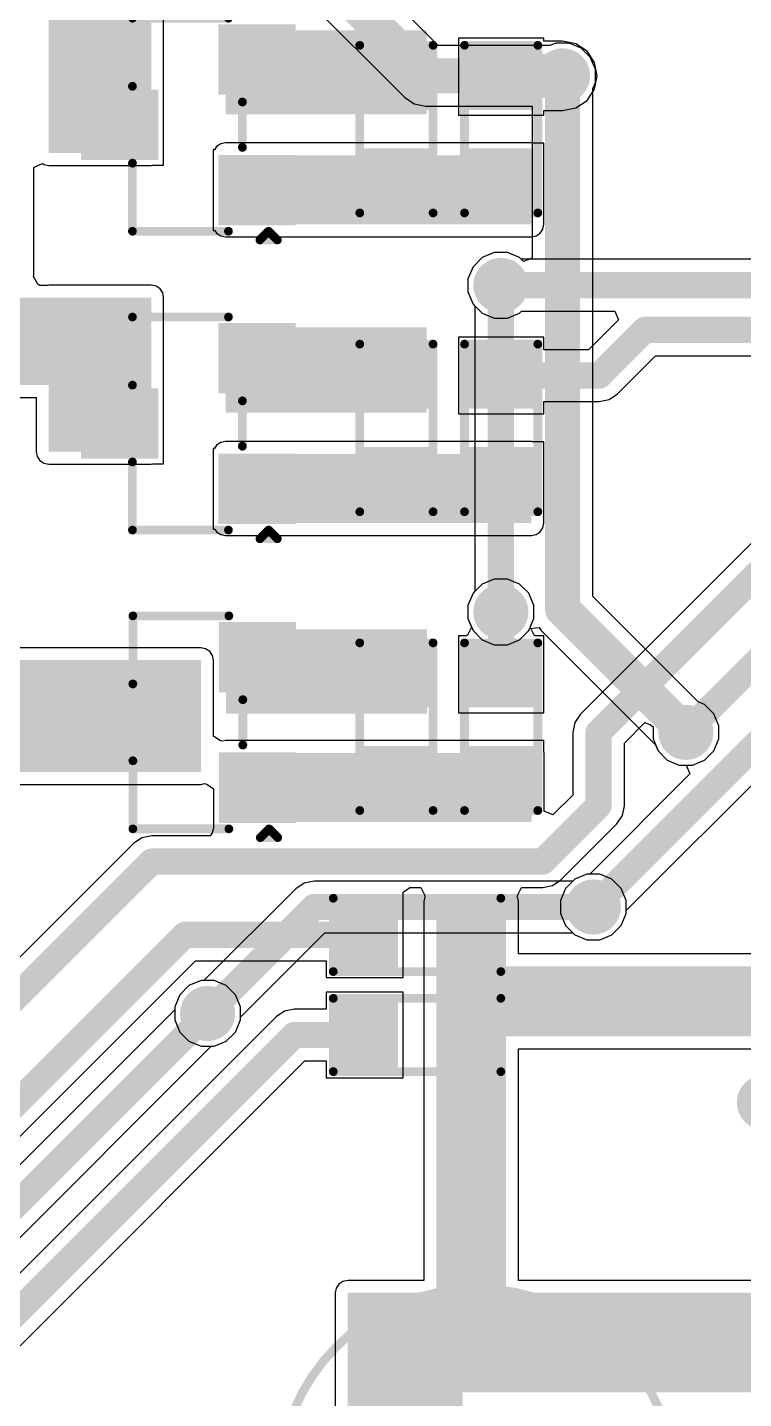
# Model space of a CAD drawing. Header units: millimetres. Extents: x -5 to 123, y 0 to 98.
# Drawn here: x 70.63 to 81.05, y 31.86 to 51.81 of the extents above; entities that cross this region are included whole.
import ezdxf

# ---------------------------------------------------------------- set-up
doc = ezdxf.new("R2010")
doc.units = ezdxf.units.MM
for name, color, linetype in [('BottomLayer', 5, 'Continuous'), ('BottomSolder', 6, 'Continuous'), ('MultiLayer', 9, 'Continuous'), ('PadHoleLayer', 156, 'Continuous'), ('TopLayer', 1, 'Continuous'), ('TopOverlay', 2, 'Continuous'), ('TopPaste', 8, 'Continuous'), ('TopSolder', 216, 'Continuous'), ('ViaHoleLayer', 16, 'Continuous')]:
    doc.layers.add(name, color=color, linetype=linetype)

# ---------------------------------------------------------------- blocks, each defined once
blk = doc.blocks.new('EEU_FC2A4R7_26')
at = {"layer": 'BottomLayer'}
blk.add_hatch(color=5, dxfattribs=at).paths.add_polyline_path([(-0.8, 0.8), (0.8, 0.8), (0.8, -0.8), (-0.8, -0.8)])
h = blk.add_hatch(color=5, dxfattribs=at)
edge = h.paths.add_edge_path()
edge.add_arc((2.007, 0), 0.8, 0, 360)
at = {"layer": 'BottomSolder'}
blk.add_hatch(color=6, dxfattribs=at).paths.add_polyline_path([(-0.902, 0.902), (0.902, 0.902), (0.902, -0.902), (-0.902, -0.902)])
h = blk.add_hatch(color=6, dxfattribs=at)
edge = h.paths.add_edge_path()
edge.add_arc((2.007, 0), 0.902, 0, 360)
at = {"layer": 'MultiLayer'}
blk.add_hatch(color=9, dxfattribs=at).paths.add_polyline_path([(-0.8, 0.8), (0.8, 0.8), (0.8, -0.8), (-0.8, -0.8)])
h = blk.add_hatch(color=9, dxfattribs=at)
edge = h.paths.add_edge_path()
edge.add_arc((2.007, 0), 0.8, 0, 360)
at = {"layer": 'PadHoleLayer'}
h = blk.add_hatch(color=156, dxfattribs=at)
edge = h.paths.add_edge_path()
edge.add_arc((0, 0), 0.445, 0, 360)
h = blk.add_hatch(color=156, dxfattribs=at)
edge = h.paths.add_edge_path()
edge.add_arc((2.007, 0), 0.445, 0, 360)
at = {"layer": 'TopLayer'}
blk.add_hatch(color=1, dxfattribs=at).paths.add_polyline_path([(-0.8, 0.8), (0.8, 0.8), (0.8, -0.8), (-0.8, -0.8)])
h = blk.add_hatch(color=1, dxfattribs=at)
edge = h.paths.add_edge_path()
edge.add_arc((2.007, 0), 0.8, 0, 360)
at = {"layer": 'TopSolder'}
blk.add_hatch(color=216, dxfattribs=at).paths.add_polyline_path([(-0.902, 0.902), (0.902, 0.902), (0.902, -0.902), (-0.902, -0.902)])
h = blk.add_hatch(color=216, dxfattribs=at)
edge = h.paths.add_edge_path()
edge.add_arc((2.007, 0), 0.902, 0, 360)
at = {"layer": 'TopOverlay'}
for points, const_width in [([(3.886, 0, 1), (-1.88, 0, 1)], 0.127), ([(-2.699, 0.521, 1), (-2.635, 0.521, 1)], 0.0635), ([(-3.219, 0, 1), (-3.156, 0, 1)], 0.0635), ([(-2.178, 0, 1), (-2.115, 0, 1)], 0.0635), ([(-1.911, 0, 1), (-1.848, 0, 1)], 0.0635), ([(3.854, 0, 1), (3.918, 0, 1)], 0.0635), ([(-2.699, -0.521, 1), (-2.635, -0.521, 1)], 0.0635)]:
    blk.add_lwpolyline(points, format="xyb", close=True, dxfattribs=dict(at, const_width=const_width))
at = {"layer": 'TopOverlay', "const_width": 0.127}
for points in [[(-2.667, -0.521), (-2.667, 0.521)], [(-3.188, 0), (-2.146, 0)]]:
    blk.add_lwpolyline(points, dxfattribs=at)
blk = doc.blocks.new('RES_0603_60')
at = {"layer": 'TopLayer'}
for points in [[(-0.381, 0.4445), (-0.381, -0.4445), (-1.143, -0.4445), (-1.143, 0.4445)], [(1.143, 0.4445), (1.143, -0.4445), (0.381, -0.4445), (0.381, 0.4445)]]:
    blk.add_hatch(color=1, dxfattribs=at).paths.add_polyline_path(points)
at = {"layer": 'TopPaste'}
for points in [[(-0.381, 0.4445), (-0.381, -0.4445), (-1.143, -0.4445), (-1.143, 0.4445)], [(1.143, 0.4445), (1.143, -0.4445), (0.381, -0.4445), (0.381, 0.4445)]]:
    blk.add_hatch(color=8, dxfattribs=at).paths.add_polyline_path(points)
at = {"layer": 'TopSolder'}
for points in [[(-0.2794, 0.5461), (-0.2794, -0.5461), (-1.2446, -0.5461), (-1.2446, 0.5461)], [(1.2446, 0.5461), (1.2446, -0.5461), (0.2794, -0.5461), (0.2794, 0.5461)]]:
    blk.add_hatch(color=216, dxfattribs=at).paths.add_polyline_path(points)
at = {"layer": 'TopOverlay', "const_width": 0.127}
for points in [[(-1.2192, -0.5334), (-1.2192, 0.5334)], [(-1.2192, 0.5334), (1.2192, 0.5334)], [(1.2192, -0.5334), (1.2192, 0.5334)], [(-1.2192, -0.5334), (1.2192, -0.5334)]]:
    blk.add_lwpolyline(points, dxfattribs=at)
at = {"layer": 'TopOverlay', "const_width": 0.0635}
for points in [[(-1.25095, 0.5334, 1), (-1.18745, 0.5334, 1)], [(-1.25095, 0.5334, 1), (-1.18745, 0.5334, 1)], [(1.18745, 0.5334, 1), (1.25095, 0.5334, 1)], [(1.18745, 0.5334, 1), (1.25095, 0.5334, 1)], [(-1.25095, -0.5334, 1), (-1.18745, -0.5334, 1)], [(-1.25095, -0.5334, 1), (-1.18745, -0.5334, 1)], [(1.18745, -0.5334, 1), (1.25095, -0.5334, 1)], [(1.18745, -0.5334, 1), (1.25095, -0.5334, 1)]]:
    blk.add_lwpolyline(points, format="xyb", close=True, dxfattribs=at)
blk = doc.blocks.new('RES_0603_61')
at = {"layer": 'TopLayer'}
for points in [[(-0.381, 0.4445), (-0.381, -0.4445), (-1.143, -0.4445), (-1.143, 0.4445)], [(1.143, 0.4445), (1.143, -0.4445), (0.381, -0.4445), (0.381, 0.4445)]]:
    blk.add_hatch(color=1, dxfattribs=at).paths.add_polyline_path(points)
at = {"layer": 'TopPaste'}
for points in [[(-0.381, 0.4445), (-0.381, -0.4445), (-1.143, -0.4445), (-1.143, 0.4445)], [(1.143, 0.4445), (1.143, -0.4445), (0.381, -0.4445), (0.381, 0.4445)]]:
    blk.add_hatch(color=8, dxfattribs=at).paths.add_polyline_path(points)
at = {"layer": 'TopSolder'}
for points in [[(-0.2794, 0.5461), (-0.2794, -0.5461), (-1.2446, -0.5461), (-1.2446, 0.5461)], [(1.2446, 0.5461), (1.2446, -0.5461), (0.2794, -0.5461), (0.2794, 0.5461)]]:
    blk.add_hatch(color=216, dxfattribs=at).paths.add_polyline_path(points)
at = {"layer": 'TopOverlay', "const_width": 0.127}
for points in [[(-1.2192, -0.5334), (-1.2192, 0.5334)], [(-1.2192, 0.5334), (1.2192, 0.5334)], [(1.2192, -0.5334), (1.2192, 0.5334)], [(-1.2192, -0.5334), (1.2192, -0.5334)]]:
    blk.add_lwpolyline(points, dxfattribs=at)
at = {"layer": 'TopOverlay', "const_width": 0.0635}
for points in [[(-1.25095, 0.5334, 1), (-1.18745, 0.5334, 1)], [(-1.25095, 0.5334, 1), (-1.18745, 0.5334, 1)], [(1.18745, 0.5334, 1), (1.25095, 0.5334, 1)], [(1.18745, 0.5334, 1), (1.25095, 0.5334, 1)], [(-1.25095, -0.5334, 1), (-1.18745, -0.5334, 1)], [(-1.25095, -0.5334, 1), (-1.18745, -0.5334, 1)], [(1.18745, -0.5334, 1), (1.25095, -0.5334, 1)], [(1.18745, -0.5334, 1), (1.25095, -0.5334, 1)]]:
    blk.add_lwpolyline(points, format="xyb", close=True, dxfattribs=at)
blk = doc.blocks.new('RES_0603_62')
at = {"layer": 'TopLayer'}
for points in [[(-0.381, 0.4445), (-0.381, -0.4445), (-1.143, -0.4445), (-1.143, 0.4445)], [(1.143, 0.4445), (1.143, -0.4445), (0.381, -0.4445), (0.381, 0.4445)]]:
    blk.add_hatch(color=1, dxfattribs=at).paths.add_polyline_path(points)
at = {"layer": 'TopPaste'}
for points in [[(-0.381, 0.4445), (-0.381, -0.4445), (-1.143, -0.4445), (-1.143, 0.4445)], [(1.143, 0.4445), (1.143, -0.4445), (0.381, -0.4445), (0.381, 0.4445)]]:
    blk.add_hatch(color=8, dxfattribs=at).paths.add_polyline_path(points)
at = {"layer": 'TopSolder'}
for points in [[(-0.2794, 0.5461), (-0.2794, -0.5461), (-1.2446, -0.5461), (-1.2446, 0.5461)], [(1.2446, 0.5461), (1.2446, -0.5461), (0.2794, -0.5461), (0.2794, 0.5461)]]:
    blk.add_hatch(color=216, dxfattribs=at).paths.add_polyline_path(points)
at = {"layer": 'TopOverlay', "const_width": 0.127}
for points in [[(-1.2192, 0.5334), (-1.2192, -0.5334)], [(-1.2192, 0.5334), (1.2192, 0.5334)], [(1.2192, 0.5334), (1.2192, -0.5334)], [(-1.2192, -0.5334), (1.2192, -0.5334)]]:
    blk.add_lwpolyline(points, dxfattribs=at)
at = {"layer": 'TopOverlay', "const_width": 0.0635}
for points in [[(-1.25095, 0.5334, 1), (-1.18745, 0.5334, 1)], [(-1.25095, 0.5334, 1), (-1.18745, 0.5334, 1)], [(1.18745, 0.5334, 1), (1.25095, 0.5334, 1)], [(1.18745, 0.5334, 1), (1.25095, 0.5334, 1)], [(-1.25095, -0.5334, 1), (-1.18745, -0.5334, 1)], [(-1.25095, -0.5334, 1), (-1.18745, -0.5334, 1)], [(1.18745, -0.5334, 1), (1.25095, -0.5334, 1)], [(1.18745, -0.5334, 1), (1.25095, -0.5334, 1)]]:
    blk.add_lwpolyline(points, format="xyb", close=True, dxfattribs=at)
blk = doc.blocks.new('RES_0603_63')
at = {"layer": 'TopLayer'}
for points in [[(-0.381, 0.4445), (-0.381, -0.4445), (-1.143, -0.4445), (-1.143, 0.4445)], [(1.143, 0.4445), (1.143, -0.4445), (0.381, -0.4445), (0.381, 0.4445)]]:
    blk.add_hatch(color=1, dxfattribs=at).paths.add_polyline_path(points)
at = {"layer": 'TopPaste'}
for points in [[(-0.381, 0.4445), (-0.381, -0.4445), (-1.143, -0.4445), (-1.143, 0.4445)], [(1.143, 0.4445), (1.143, -0.4445), (0.381, -0.4445), (0.381, 0.4445)]]:
    blk.add_hatch(color=8, dxfattribs=at).paths.add_polyline_path(points)
at = {"layer": 'TopSolder'}
for points in [[(-0.2794, 0.5461), (-0.2794, -0.5461), (-1.2446, -0.5461), (-1.2446, 0.5461)], [(1.2446, 0.5461), (1.2446, -0.5461), (0.2794, -0.5461), (0.2794, 0.5461)]]:
    blk.add_hatch(color=216, dxfattribs=at).paths.add_polyline_path(points)
at = {"layer": 'TopOverlay', "const_width": 0.127}
for points in [[(-1.2192, 0.5334), (-1.2192, -0.5334)], [(-1.2192, 0.5334), (1.2192, 0.5334)], [(1.2192, 0.5334), (1.2192, -0.5334)], [(-1.2192, -0.5334), (1.2192, -0.5334)]]:
    blk.add_lwpolyline(points, dxfattribs=at)
at = {"layer": 'TopOverlay', "const_width": 0.0635}
for points in [[(-1.25095, 0.5334, 1), (-1.18745, 0.5334, 1)], [(-1.25095, 0.5334, 1), (-1.18745, 0.5334, 1)], [(1.18745, 0.5334, 1), (1.25095, 0.5334, 1)], [(1.18745, 0.5334, 1), (1.25095, 0.5334, 1)], [(-1.25095, -0.5334, 1), (-1.18745, -0.5334, 1)], [(-1.25095, -0.5334, 1), (-1.18745, -0.5334, 1)], [(1.18745, -0.5334, 1), (1.25095, -0.5334, 1)], [(1.18745, -0.5334, 1), (1.25095, -0.5334, 1)]]:
    blk.add_lwpolyline(points, format="xyb", close=True, dxfattribs=at)
blk = doc.blocks.new('RES_0603_66')
at = {"layer": 'TopLayer'}
for points in [[(-0.381, 0.4445), (-0.381, -0.4445), (-1.143, -0.4445), (-1.143, 0.4445)], [(1.143, 0.4445), (1.143, -0.4445), (0.381, -0.4445), (0.381, 0.4445)]]:
    blk.add_hatch(color=1, dxfattribs=at).paths.add_polyline_path(points)
at = {"layer": 'TopPaste'}
for points in [[(-0.381, 0.4445), (-0.381, -0.4445), (-1.143, -0.4445), (-1.143, 0.4445)], [(1.143, 0.4445), (1.143, -0.4445), (0.381, -0.4445), (0.381, 0.4445)]]:
    blk.add_hatch(color=8, dxfattribs=at).paths.add_polyline_path(points)
at = {"layer": 'TopSolder'}
for points in [[(-0.2794, 0.5461), (-0.2794, -0.5461), (-1.2446, -0.5461), (-1.2446, 0.5461)], [(1.2446, 0.5461), (1.2446, -0.5461), (0.2794, -0.5461), (0.2794, 0.5461)]]:
    blk.add_hatch(color=216, dxfattribs=at).paths.add_polyline_path(points)
at = {"layer": 'TopOverlay', "const_width": 0.127}
for points in [[(-1.2192, 0.5334), (-1.2192, -0.5334)], [(-1.2192, 0.5334), (1.2192, 0.5334)], [(1.2192, 0.5334), (1.2192, -0.5334)], [(-1.2192, -0.5334), (1.2192, -0.5334)]]:
    blk.add_lwpolyline(points, dxfattribs=at)
at = {"layer": 'TopOverlay', "const_width": 0.0635}
for points in [[(-1.25095, 0.5334, 1), (-1.18745, 0.5334, 1)], [(-1.25095, 0.5334, 1), (-1.18745, 0.5334, 1)], [(1.18745, 0.5334, 1), (1.25095, 0.5334, 1)], [(1.18745, 0.5334, 1), (1.25095, 0.5334, 1)], [(-1.25095, -0.5334, 1), (-1.18745, -0.5334, 1)], [(-1.25095, -0.5334, 1), (-1.18745, -0.5334, 1)], [(1.18745, -0.5334, 1), (1.25095, -0.5334, 1)], [(1.18745, -0.5334, 1), (1.25095, -0.5334, 1)]]:
    blk.add_lwpolyline(points, format="xyb", close=True, dxfattribs=at)
blk = doc.blocks.new('RES_0603_67')
at = {"layer": 'TopLayer'}
for points in [[(-0.381, 0.4445), (-0.381, -0.4445), (-1.143, -0.4445), (-1.143, 0.4445)], [(1.143, 0.4445), (1.143, -0.4445), (0.381, -0.4445), (0.381, 0.4445)]]:
    blk.add_hatch(color=1, dxfattribs=at).paths.add_polyline_path(points)
at = {"layer": 'TopPaste'}
for points in [[(-0.381, 0.4445), (-0.381, -0.4445), (-1.143, -0.4445), (-1.143, 0.4445)], [(1.143, 0.4445), (1.143, -0.4445), (0.381, -0.4445), (0.381, 0.4445)]]:
    blk.add_hatch(color=8, dxfattribs=at).paths.add_polyline_path(points)
at = {"layer": 'TopSolder'}
for points in [[(-0.2794, 0.5461), (-0.2794, -0.5461), (-1.2446, -0.5461), (-1.2446, 0.5461)], [(1.2446, 0.5461), (1.2446, -0.5461), (0.2794, -0.5461), (0.2794, 0.5461)]]:
    blk.add_hatch(color=216, dxfattribs=at).paths.add_polyline_path(points)
at = {"layer": 'TopOverlay', "const_width": 0.127}
for points in [[(-1.2192, 0.5334), (-1.2192, -0.5334)], [(-1.2192, 0.5334), (1.2192, 0.5334)], [(1.2192, 0.5334), (1.2192, -0.5334)], [(-1.2192, -0.5334), (1.2192, -0.5334)]]:
    blk.add_lwpolyline(points, dxfattribs=at)
at = {"layer": 'TopOverlay', "const_width": 0.0635}
for points in [[(-1.25095, 0.5334, 1), (-1.18745, 0.5334, 1)], [(-1.25095, 0.5334, 1), (-1.18745, 0.5334, 1)], [(1.18745, 0.5334, 1), (1.25095, 0.5334, 1)], [(1.18745, 0.5334, 1), (1.25095, 0.5334, 1)], [(-1.25095, -0.5334, 1), (-1.18745, -0.5334, 1)], [(-1.25095, -0.5334, 1), (-1.18745, -0.5334, 1)], [(1.18745, -0.5334, 1), (1.25095, -0.5334, 1)], [(1.18745, -0.5334, 1), (1.25095, -0.5334, 1)]]:
    blk.add_lwpolyline(points, format="xyb", close=True, dxfattribs=at)
blk = doc.blocks.new('RES_0603_70')
at = {"layer": 'TopLayer'}
for points in [[(-0.381, 0.4445), (-0.381, -0.4445), (-1.143, -0.4445), (-1.143, 0.4445)], [(1.143, 0.4445), (1.143, -0.4445), (0.381, -0.4445), (0.381, 0.4445)]]:
    blk.add_hatch(color=1, dxfattribs=at).paths.add_polyline_path(points)
at = {"layer": 'TopPaste'}
for points in [[(-0.381, 0.4445), (-0.381, -0.4445), (-1.143, -0.4445), (-1.143, 0.4445)], [(1.143, 0.4445), (1.143, -0.4445), (0.381, -0.4445), (0.381, 0.4445)]]:
    blk.add_hatch(color=8, dxfattribs=at).paths.add_polyline_path(points)
at = {"layer": 'TopSolder'}
for points in [[(-0.2794, 0.5461), (-0.2794, -0.5461), (-1.2446, -0.5461), (-1.2446, 0.5461)], [(1.2446, 0.5461), (1.2446, -0.5461), (0.2794, -0.5461), (0.2794, 0.5461)]]:
    blk.add_hatch(color=216, dxfattribs=at).paths.add_polyline_path(points)
at = {"layer": 'TopOverlay', "const_width": 0.127}
for points in [[(-1.2192, 0.5334), (-1.2192, -0.5334)], [(-1.2192, 0.5334), (1.2192, 0.5334)], [(1.2192, 0.5334), (1.2192, -0.5334)], [(-1.2192, -0.5334), (1.2192, -0.5334)]]:
    blk.add_lwpolyline(points, dxfattribs=at)
at = {"layer": 'TopOverlay', "const_width": 0.0635}
for points in [[(-1.25095, 0.5334, 1), (-1.18745, 0.5334, 1)], [(-1.25095, 0.5334, 1), (-1.18745, 0.5334, 1)], [(1.18745, 0.5334, 1), (1.25095, 0.5334, 1)], [(1.18745, 0.5334, 1), (1.25095, 0.5334, 1)], [(-1.25095, -0.5334, 1), (-1.18745, -0.5334, 1)], [(-1.25095, -0.5334, 1), (-1.18745, -0.5334, 1)], [(1.18745, -0.5334, 1), (1.25095, -0.5334, 1)], [(1.18745, -0.5334, 1), (1.25095, -0.5334, 1)]]:
    blk.add_lwpolyline(points, format="xyb", close=True, dxfattribs=at)
blk = doc.blocks.new('RES_0603_71')
at = {"layer": 'TopLayer'}
for points in [[(-0.381, 0.4445), (-0.381, -0.4445), (-1.143, -0.4445), (-1.143, 0.4445)], [(1.143, 0.4445), (1.143, -0.4445), (0.381, -0.4445), (0.381, 0.4445)]]:
    blk.add_hatch(color=1, dxfattribs=at).paths.add_polyline_path(points)
at = {"layer": 'TopPaste'}
for points in [[(-0.381, 0.4445), (-0.381, -0.4445), (-1.143, -0.4445), (-1.143, 0.4445)], [(1.143, 0.4445), (1.143, -0.4445), (0.381, -0.4445), (0.381, 0.4445)]]:
    blk.add_hatch(color=8, dxfattribs=at).paths.add_polyline_path(points)
at = {"layer": 'TopSolder'}
for points in [[(-0.2794, 0.5461), (-0.2794, -0.5461), (-1.2446, -0.5461), (-1.2446, 0.5461)], [(1.2446, 0.5461), (1.2446, -0.5461), (0.2794, -0.5461), (0.2794, 0.5461)]]:
    blk.add_hatch(color=216, dxfattribs=at).paths.add_polyline_path(points)
at = {"layer": 'TopOverlay', "const_width": 0.127}
for points in [[(-1.2192, 0.5334), (-1.2192, -0.5334)], [(-1.2192, 0.5334), (1.2192, 0.5334)], [(1.2192, 0.5334), (1.2192, -0.5334)], [(-1.2192, -0.5334), (1.2192, -0.5334)]]:
    blk.add_lwpolyline(points, dxfattribs=at)
at = {"layer": 'TopOverlay', "const_width": 0.0635}
for points in [[(-1.25095, 0.5334, 1), (-1.18745, 0.5334, 1)], [(-1.25095, 0.5334, 1), (-1.18745, 0.5334, 1)], [(1.18745, 0.5334, 1), (1.25095, 0.5334, 1)], [(1.18745, 0.5334, 1), (1.25095, 0.5334, 1)], [(-1.25095, -0.5334, 1), (-1.18745, -0.5334, 1)], [(-1.25095, -0.5334, 1), (-1.18745, -0.5334, 1)], [(1.18745, -0.5334, 1), (1.25095, -0.5334, 1)], [(1.18745, -0.5334, 1), (1.25095, -0.5334, 1)]]:
    blk.add_lwpolyline(points, format="xyb", close=True, dxfattribs=at)
blk = doc.blocks.new('SOT_23_78')
at = {"layer": 'TopLayer'}
for points in [[(-0.41, 1.46), (0.41, 1.46), (0.41, 0.54), (-0.41, 0.54)], [(-1.36, -0.54), (-0.54, -0.54), (-0.54, -1.46), (-1.36, -1.46)], [(0.54, -0.54), (1.36, -0.54), (1.36, -1.46), (0.54, -1.46)]]:
    blk.add_hatch(color=1, dxfattribs=at).paths.add_polyline_path(points)
at = {"layer": 'TopPaste'}
for points in [[(-0.41, 1.46), (0.41, 1.46), (0.41, 0.54), (-0.41, 0.54)], [(-1.36, -0.54), (-0.54, -0.54), (-0.54, -1.46), (-1.36, -1.46)], [(0.54, -0.54), (1.36, -0.54), (1.36, -1.46), (0.54, -1.46)]]:
    blk.add_hatch(color=8, dxfattribs=at).paths.add_polyline_path(points)
at = {"layer": 'TopSolder'}
for points in [[(-0.512, 1.562), (0.512, 1.562), (0.512, 0.438), (-0.512, 0.438)], [(-1.462, -0.438), (-0.438, -0.438), (-0.438, -1.562), (-1.462, -1.562)], [(0.438, -0.438), (1.462, -0.438), (1.462, -1.562), (0.438, -1.562)]]:
    blk.add_hatch(color=216, dxfattribs=at).paths.add_polyline_path(points)
at = {"layer": 'TopOverlay', "const_width": 0.127}
for points in [[(-1.549, 0.813), (-0.559, 0.813)], [(-1.549, 0.813), (-1.549, -0.584)], [(0.559, 0.813), (1.549, 0.813)], [(1.549, 0.813), (1.549, -0.584)], [(-0.33, -0.787), (0.33, -0.787)], [(-1.676, -1.041), (-1.676, -1.295)], [(-1.676, -1.041), (-1.549, -1.168)], [(-1.549, -1.168), (-1.676, -1.295)]]:
    blk.add_lwpolyline(points, dxfattribs=at)
at = {"layer": 'TopOverlay', "const_width": 0.0635}
for points in [[(-1.581, 0.813, 1), (-1.518, 0.813, 1)], [(-1.581, 0.813, 1), (-1.518, 0.813, 1)], [(-0.591, 0.813, 1), (-0.527, 0.813, 1)], [(0.527, 0.813, 1), (0.591, 0.813, 1)], [(1.518, 0.813, 1), (1.581, 0.813, 1)], [(1.518, 0.813, 1), (1.581, 0.813, 1)], [(-1.581, -0.584, 1), (-1.518, -0.584, 1)], [(1.518, -0.584, 1), (1.581, -0.584, 1)], [(-0.362, -0.787, 1), (-0.298, -0.787, 1)], [(0.298, -0.787, 1), (0.362, -0.787, 1)], [(-1.708, -1.041, 1), (-1.645, -1.041, 1)], [(-1.708, -1.041, 1), (-1.645, -1.041, 1)], [(-1.581, -1.168, 1), (-1.518, -1.168, 1)], [(-1.581, -1.168, 1), (-1.518, -1.168, 1)], [(-1.708, -1.295, 1), (-1.645, -1.295, 1)], [(-1.708, -1.295, 1), (-1.645, -1.295, 1)]]:
    blk.add_lwpolyline(points, format="xyb", close=True, dxfattribs=at)
blk = doc.blocks.new('SOT_23_79')
at = {"layer": 'TopLayer'}
for points in [[(-0.41, 1.46), (0.41, 1.46), (0.41, 0.54), (-0.41, 0.54)], [(-1.36, -0.54), (-0.54, -0.54), (-0.54, -1.46), (-1.36, -1.46)], [(0.54, -0.54), (1.36, -0.54), (1.36, -1.46), (0.54, -1.46)]]:
    blk.add_hatch(color=1, dxfattribs=at).paths.add_polyline_path(points)
at = {"layer": 'TopPaste'}
for points in [[(-0.41, 1.46), (0.41, 1.46), (0.41, 0.54), (-0.41, 0.54)], [(-1.36, -0.54), (-0.54, -0.54), (-0.54, -1.46), (-1.36, -1.46)], [(0.54, -0.54), (1.36, -0.54), (1.36, -1.46), (0.54, -1.46)]]:
    blk.add_hatch(color=8, dxfattribs=at).paths.add_polyline_path(points)
at = {"layer": 'TopSolder'}
for points in [[(-0.512, 1.562), (0.512, 1.562), (0.512, 0.438), (-0.512, 0.438)], [(-1.462, -0.438), (-0.438, -0.438), (-0.438, -1.562), (-1.462, -1.562)], [(0.438, -0.438), (1.462, -0.438), (1.462, -1.562), (0.438, -1.562)]]:
    blk.add_hatch(color=216, dxfattribs=at).paths.add_polyline_path(points)
at = {"layer": 'TopOverlay', "const_width": 0.127}
for points in [[(-1.549, 0.813), (-0.559, 0.813)], [(-1.549, 0.813), (-1.549, -0.584)], [(0.559, 0.813), (1.549, 0.813)], [(1.549, 0.813), (1.549, -0.584)], [(-0.33, -0.787), (0.33, -0.787)], [(-1.676, -1.041), (-1.676, -1.295)], [(-1.676, -1.041), (-1.549, -1.168)], [(-1.549, -1.168), (-1.676, -1.295)]]:
    blk.add_lwpolyline(points, dxfattribs=at)
at = {"layer": 'TopOverlay', "const_width": 0.0635}
for points in [[(-1.581, 0.813, 1), (-1.518, 0.813, 1)], [(-1.581, 0.813, 1), (-1.518, 0.813, 1)], [(-0.591, 0.813, 1), (-0.527, 0.813, 1)], [(0.527, 0.813, 1), (0.591, 0.813, 1)], [(1.518, 0.813, 1), (1.581, 0.813, 1)], [(1.518, 0.813, 1), (1.581, 0.813, 1)], [(-1.581, -0.584, 1), (-1.518, -0.584, 1)], [(1.518, -0.584, 1), (1.581, -0.584, 1)], [(-0.362, -0.787, 1), (-0.298, -0.787, 1)], [(0.298, -0.787, 1), (0.362, -0.787, 1)], [(-1.708, -1.041, 1), (-1.645, -1.041, 1)], [(-1.708, -1.041, 1), (-1.645, -1.041, 1)], [(-1.581, -1.168, 1), (-1.518, -1.168, 1)], [(-1.581, -1.168, 1), (-1.518, -1.168, 1)], [(-1.708, -1.295, 1), (-1.645, -1.295, 1)], [(-1.708, -1.295, 1), (-1.645, -1.295, 1)]]:
    blk.add_lwpolyline(points, format="xyb", close=True, dxfattribs=at)
blk = doc.blocks.new('SOT_23_80')
at = {"layer": 'TopLayer'}
for points in [[(-0.41, 1.46), (0.41, 1.46), (0.41, 0.54), (-0.41, 0.54)], [(-1.36, -0.54), (-0.54, -0.54), (-0.54, -1.46), (-1.36, -1.46)], [(0.54, -0.54), (1.36, -0.54), (1.36, -1.46), (0.54, -1.46)]]:
    blk.add_hatch(color=1, dxfattribs=at).paths.add_polyline_path(points)
at = {"layer": 'TopPaste'}
for points in [[(-0.41, 1.46), (0.41, 1.46), (0.41, 0.54), (-0.41, 0.54)], [(-1.36, -0.54), (-0.54, -0.54), (-0.54, -1.46), (-1.36, -1.46)], [(0.54, -0.54), (1.36, -0.54), (1.36, -1.46), (0.54, -1.46)]]:
    blk.add_hatch(color=8, dxfattribs=at).paths.add_polyline_path(points)
at = {"layer": 'TopSolder'}
for points in [[(-0.512, 1.562), (0.512, 1.562), (0.512, 0.438), (-0.512, 0.438)], [(-1.462, -0.438), (-0.438, -0.438), (-0.438, -1.562), (-1.462, -1.562)], [(0.438, -0.438), (1.462, -0.438), (1.462, -1.562), (0.438, -1.562)]]:
    blk.add_hatch(color=216, dxfattribs=at).paths.add_polyline_path(points)
at = {"layer": 'TopOverlay', "const_width": 0.127}
for points in [[(-1.549, 0.813), (-0.559, 0.813)], [(-1.549, 0.813), (-1.549, -0.584)], [(0.559, 0.813), (1.549, 0.813)], [(1.549, 0.813), (1.549, -0.584)], [(-0.33, -0.787), (0.33, -0.787)], [(-1.676, -1.041), (-1.676, -1.295)], [(-1.676, -1.041), (-1.549, -1.168)], [(-1.549, -1.168), (-1.676, -1.295)]]:
    blk.add_lwpolyline(points, dxfattribs=at)
at = {"layer": 'TopOverlay', "const_width": 0.0635}
for points in [[(-1.581, 0.813, 1), (-1.518, 0.813, 1)], [(-1.581, 0.813, 1), (-1.518, 0.813, 1)], [(-0.591, 0.813, 1), (-0.527, 0.813, 1)], [(0.527, 0.813, 1), (0.591, 0.813, 1)], [(1.518, 0.813, 1), (1.581, 0.813, 1)], [(1.518, 0.813, 1), (1.581, 0.813, 1)], [(-1.581, -0.584, 1), (-1.518, -0.584, 1)], [(1.518, -0.584, 1), (1.581, -0.584, 1)], [(-0.362, -0.787, 1), (-0.298, -0.787, 1)], [(0.298, -0.787, 1), (0.362, -0.787, 1)], [(-1.708, -1.041, 1), (-1.645, -1.041, 1)], [(-1.708, -1.041, 1), (-1.645, -1.041, 1)], [(-1.581, -1.168, 1), (-1.518, -1.168, 1)], [(-1.581, -1.168, 1), (-1.518, -1.168, 1)], [(-1.708, -1.295, 1), (-1.645, -1.295, 1)], [(-1.708, -1.295, 1), (-1.645, -1.295, 1)]]:
    blk.add_lwpolyline(points, format="xyb", close=True, dxfattribs=at)

msp = doc.modelspace()

# ---------------------------------------------------------------- hatches: boundary and pattern name
at = {"layer": 'BottomLayer'}
h = msp.add_hatch(color=5, dxfattribs=at)
edge = h.paths.add_edge_path()
edge.add_arc((75.006, 51.156), 0.3, 0, 360)
h = msp.add_hatch(color=5, dxfattribs=at)
edge = h.paths.add_edge_path()
edge.add_arc((78.418, 51.105), 0.3, 0, 360)
h = msp.add_hatch(color=5, dxfattribs=at)
edge = h.paths.add_edge_path()
edge.add_arc((77.521, 48.057), 0.3, 0, 360)
h = msp.add_hatch(color=5, dxfattribs=at)
edge = h.paths.add_edge_path()
edge.add_arc((75.006, 46.812), 0.3, 0, 360)
h = msp.add_hatch(color=5, dxfattribs=at)
edge = h.paths.add_edge_path()
edge.add_arc((77.521, 43.307), 0.3, 0, 360)
h = msp.add_hatch(color=5, dxfattribs=at)
edge = h.paths.add_edge_path()
edge.add_arc((75.012, 42.437), 0.3, 0, 360)
h = msp.add_hatch(color=5, dxfattribs=at)
edge = h.paths.add_edge_path()
edge.add_arc((80.213, 41.554), 0.3, 0, 360)
h = msp.add_hatch(color=5, dxfattribs=at)
edge = h.paths.add_edge_path()
edge.add_arc((78.867, 39.014), 0.3, 0, 360)
h = msp.add_hatch(color=5, dxfattribs=at)
edge = h.paths.add_edge_path()
edge.add_arc((73.254, 37.465), 0.3, 0, 360)
at = {"layer": 'BottomSolder'}
h = msp.add_hatch(color=6, dxfattribs=at)
edge = h.paths.add_edge_path()
edge.add_arc((75.006, 51.156), 0.402, 0, 360)
h = msp.add_hatch(color=6, dxfattribs=at)
edge = h.paths.add_edge_path()
edge.add_arc((78.418, 51.105), 0.402, 0, 360)
h = msp.add_hatch(color=6, dxfattribs=at)
edge = h.paths.add_edge_path()
edge.add_arc((77.521, 48.057), 0.402, 0, 360)
h = msp.add_hatch(color=6, dxfattribs=at)
edge = h.paths.add_edge_path()
edge.add_arc((75.006, 46.812), 0.402, 0, 360)
h = msp.add_hatch(color=6, dxfattribs=at)
edge = h.paths.add_edge_path()
edge.add_arc((77.521, 43.307), 0.402, 0, 360)
h = msp.add_hatch(color=6, dxfattribs=at)
edge = h.paths.add_edge_path()
edge.add_arc((75.012, 42.437), 0.402, 0, 360)
h = msp.add_hatch(color=6, dxfattribs=at)
edge = h.paths.add_edge_path()
edge.add_arc((80.213, 41.554), 0.402, 0, 360)
h = msp.add_hatch(color=6, dxfattribs=at)
edge = h.paths.add_edge_path()
edge.add_arc((78.867, 39.014), 0.402, 0, 360)
h = msp.add_hatch(color=6, dxfattribs=at)
edge = h.paths.add_edge_path()
edge.add_arc((73.254, 37.465), 0.402, 0, 360)
h = msp.add_hatch(color=6, dxfattribs=at)
edge = h.paths.add_edge_path()
edge.add_arc((81.356, 36.17), 0.402, 0, 360)
at = {"layer": 'TopLayer'}
for points in [[(70.942, 49.984), (72.434, 49.984), (72.434, 54.991), (70.942, 54.991)], [(73.517, 50.546), (76.441, 50.546), (76.441, 51.765), (73.517, 51.765)], [(73.514, 48.946), (77.965, 48.946), (77.965, 49.949), (73.514, 49.949)], [(49.352, 46.606), (72.161, 46.606), (72.161, 47.876), (49.352, 47.876)], [(70.942, 45.637), (72.434, 45.637), (72.434, 47.879), (70.942, 47.879)], [(73.517, 46.203), (76.441, 46.203), (76.441, 47.447), (73.517, 47.447)], [(73.514, 44.599), (77.965, 44.599), (77.965, 45.602), (73.514, 45.602)], [(73.522, 41.827), (76.447, 41.827), (76.447, 43.053), (73.522, 43.053)], [(73.157, 42.605), (63.017, 42.605), (63.017, 40.979), (73.157, 40.979)], [(73.52, 40.252), (77.971, 40.252), (77.971, 41.256), (73.52, 41.256)], [(76.581, 39.095), (76.581, 32.055), (77.597, 32.055), (77.597, 39.095)], [(75.294, 31.953), (82.763, 31.953), (82.763, 33.401), (75.294, 33.401)], [(76.968, 29.782), (76.968, 32.37), (75.292, 32.37), (75.292, 29.782)]]:
    msp.add_hatch(color=1, dxfattribs=at).paths.add_polyline_path(points)
h = msp.add_hatch(color=1, dxfattribs=at)
edge = h.paths.add_edge_path()
edge.add_arc((75.006, 51.156), 0.3, 0, 360)
h = msp.add_hatch(color=1, dxfattribs=at)
edge = h.paths.add_edge_path()
edge.add_arc((78.418, 51.105), 0.3, 0, 360)
h = msp.add_hatch(color=1, dxfattribs=at)
edge = h.paths.add_edge_path()
edge.add_arc((77.521, 48.057), 0.3, 0, 360)
h = msp.add_hatch(color=1, dxfattribs=at)
edge = h.paths.add_edge_path()
edge.add_arc((75.006, 46.812), 0.3, 0, 360)
h = msp.add_hatch(color=1, dxfattribs=at)
edge = h.paths.add_edge_path()
edge.add_arc((77.521, 43.307), 0.3, 0, 360)
h = msp.add_hatch(color=1, dxfattribs=at)
edge = h.paths.add_edge_path()
edge.add_arc((75.012, 42.437), 0.3, 0, 360)
h = msp.add_hatch(color=1, dxfattribs=at)
edge = h.paths.add_edge_path()
edge.add_arc((80.213, 41.554), 0.3, 0, 360)
h = msp.add_hatch(color=1, dxfattribs=at)
edge = h.paths.add_edge_path()
edge.add_arc((78.867, 39.014), 0.3, 0, 360)
h = msp.add_hatch(color=1, dxfattribs=at)
edge = h.paths.add_edge_path()
edge.add_arc((73.254, 37.465), 0.3, 0, 360)
at = {"layer": 'TopSolder'}
h = msp.add_hatch(color=216, dxfattribs=at)
edge = h.paths.add_edge_path()
edge.add_arc((75.006, 51.156), 0.402, 0, 360)
h = msp.add_hatch(color=216, dxfattribs=at)
edge = h.paths.add_edge_path()
edge.add_arc((78.418, 51.105), 0.402, 0, 360)
h = msp.add_hatch(color=216, dxfattribs=at)
edge = h.paths.add_edge_path()
edge.add_arc((77.521, 48.057), 0.402, 0, 360)
h = msp.add_hatch(color=216, dxfattribs=at)
edge = h.paths.add_edge_path()
edge.add_arc((75.006, 46.812), 0.402, 0, 360)
h = msp.add_hatch(color=216, dxfattribs=at)
edge = h.paths.add_edge_path()
edge.add_arc((77.521, 43.307), 0.402, 0, 360)
h = msp.add_hatch(color=216, dxfattribs=at)
edge = h.paths.add_edge_path()
edge.add_arc((75.012, 42.437), 0.402, 0, 360)
h = msp.add_hatch(color=216, dxfattribs=at)
edge = h.paths.add_edge_path()
edge.add_arc((80.213, 41.554), 0.402, 0, 360)
h = msp.add_hatch(color=216, dxfattribs=at)
edge = h.paths.add_edge_path()
edge.add_arc((78.867, 39.014), 0.402, 0, 360)
h = msp.add_hatch(color=216, dxfattribs=at)
edge = h.paths.add_edge_path()
edge.add_arc((73.254, 37.465), 0.402, 0, 360)
h = msp.add_hatch(color=216, dxfattribs=at)
edge = h.paths.add_edge_path()
edge.add_arc((81.356, 36.17), 0.402, 0, 360)
at = {"layer": 'ViaHoleLayer'}
h = msp.add_hatch(color=16, dxfattribs=at)
edge = h.paths.add_edge_path()
edge.add_arc((75.006, 51.156), 0.15, 0, 360)
h = msp.add_hatch(color=16, dxfattribs=at)
edge = h.paths.add_edge_path()
edge.add_arc((78.418, 51.105), 0.15, 0, 360)
h = msp.add_hatch(color=16, dxfattribs=at)
edge = h.paths.add_edge_path()
edge.add_arc((77.521, 48.057), 0.15, 0, 360)
h = msp.add_hatch(color=16, dxfattribs=at)
edge = h.paths.add_edge_path()
edge.add_arc((75.006, 46.812), 0.15, 0, 360)
h = msp.add_hatch(color=16, dxfattribs=at)
edge = h.paths.add_edge_path()
edge.add_arc((77.521, 43.307), 0.15, 0, 360)
h = msp.add_hatch(color=16, dxfattribs=at)
edge = h.paths.add_edge_path()
edge.add_arc((75.012, 42.437), 0.15, 0, 360)
h = msp.add_hatch(color=16, dxfattribs=at)
edge = h.paths.add_edge_path()
edge.add_arc((80.213, 41.554), 0.15, 0, 360)
h = msp.add_hatch(color=16, dxfattribs=at)
edge = h.paths.add_edge_path()
edge.add_arc((78.867, 39.014), 0.15, 0, 360)
h = msp.add_hatch(color=16, dxfattribs=at)
edge = h.paths.add_edge_path()
edge.add_arc((73.254, 37.465), 0.15, 0, 360)

# ---------------------------------------------------------------- linework, layer by layer
at = {"layer": 'BottomLayer'}
for p, q in [((76.611, 51.545), (75.04, 53.116)), ((74.288, 52.622), (76.117, 50.793)), ((78.233, 51.545), (76.611, 51.545)), ((78.323, 51.583), (78.233, 51.545)), ((78.513, 51.583), (78.323, 51.583)), ((78.689, 51.51), (78.513, 51.583)), ((78.823, 51.375), (78.689, 51.51)), ((78.896, 51.2), (78.823, 51.375)), ((78.896, 51.01), (78.896, 51.2)), ((78.859, 50.919), (78.896, 51.01)), ((78.859, 43.532), (78.859, 50.919)), ((76.117, 50.793), (76.26, 50.698)), ((76.26, 50.698), (76.429, 50.665)), ((76.429, 50.665), (77.978, 50.665)), ((77.978, 50.665), (77.978, 48.455)), ((77.426, 48.535), (77.25, 48.462)), ((77.616, 48.535), (77.426, 48.535)), ((77.791, 48.462), (77.616, 48.535)), ((77.116, 48.327), (77.043, 48.152)), ((77.25, 48.462), (77.116, 48.327)), ((77.851, 48.402), (77.791, 48.462)), ((77.978, 48.455), (77.851, 48.402)), ((77.043, 48.152), (77.043, 47.962)), ((77.043, 47.962), (77.116, 47.786)), ((77.116, 47.786), (77.145, 47.757)), ((77.145, 47.757), (77.145, 43.607)), ((77.116, 43.578), (77.043, 43.402)), ((77.145, 43.607), (77.116, 43.578)), ((80.393, 41.997), (78.859, 43.532)), ((77.043, 43.402), (77.043, 43.212)), ((77.043, 43.212), (77.116, 43.036)), ((77.116, 43.036), (77.25, 42.902)), ((77.25, 42.902), (77.426, 42.829)), ((77.616, 42.829), (77.791, 42.902)), ((77.791, 42.902), (77.926, 43.036)), ((77.926, 43.036), (77.937, 43.064)), ((77.937, 43.064), (78.08, 43.078)), ((78.08, 43.078), (78.107, 43.038)), ((78.107, 43.038), (79.771, 41.374)), ((77.426, 42.829), (77.616, 42.829)), ((80.484, 41.959), (80.393, 41.997)), ((80.618, 41.825), (80.484, 41.959)), ((80.691, 41.649), (80.618, 41.825)), ((80.691, 41.459), (80.691, 41.649)), ((79.771, 41.374), (79.808, 41.284)), ((80.618, 41.284), (80.691, 41.459)), ((79.808, 41.284), (79.943, 41.149)), ((79.943, 41.149), (80.118, 41.077)), ((80.308, 41.077), (80.484, 41.149)), ((80.484, 41.149), (80.618, 41.284)), ((80.118, 41.077), (80.308, 41.077)), ((74.659, 39.361), (74.537, 39.28)), ((74.803, 39.39), (74.659, 39.361)), ((78.567, 39.39), (74.803, 39.39)), ((78.596, 39.419), (78.567, 39.39)), ((78.772, 39.492), (78.596, 39.419)), ((78.962, 39.492), (78.772, 39.492)), ((79.138, 39.419), (78.962, 39.492)), ((79.272, 39.285), (79.138, 39.419)), ((74.537, 39.28), (73.2, 37.943)), ((79.345, 39.109), (79.272, 39.285)), ((79.345, 38.919), (79.345, 39.109)), ((79.272, 38.744), (79.345, 38.919)), ((79.138, 38.609), (79.272, 38.744)), ((73.731, 37.412), (74.959, 38.639)), ((74.959, 38.639), (78.567, 38.639)), ((78.567, 38.639), (78.596, 38.609)), ((78.596, 38.609), (78.772, 38.537)), ((78.772, 38.537), (78.962, 38.537)), ((78.962, 38.537), (79.138, 38.609)), ((73.159, 37.943), (72.983, 37.87)), ((73.2, 37.943), (73.159, 37.943)), ((72.849, 37.736), (72.776, 37.56)), ((72.983, 37.87), (72.849, 37.736)), ((72.776, 37.56), (72.776, 37.37)), ((72.776, 37.37), (72.849, 37.194)), ((73.659, 37.194), (73.731, 37.37)), ((73.731, 37.37), (73.731, 37.412)), ((72.849, 37.194), (72.983, 37.06)), ((73.524, 37.06), (73.659, 37.194)), ((72.983, 37.06), (73.159, 36.987)), ((73.159, 36.987), (73.349, 36.987)), ((73.349, 36.987), (73.524, 37.06))]:
    msp.add_line(p, q, dxfattribs=at)
for points, const_width in [([(74.6, 52.934), (76.429, 51.105)], 0.508), ([(76.429, 51.105), (78.418, 51.105)], 0.508), ([(78.418, 43.349), (78.418, 51.105)], 0.508), ([(77.521, 43.307), (77.521, 48.057)], 0.381), ([(78.418, 43.349), (80.213, 41.554)], 0.508), ([(73.254, 37.465), (74.803, 39.014)], 0.381), ([(74.803, 39.014), (78.867, 39.014)], 0.381)]:
    msp.add_lwpolyline(points, dxfattribs=dict(at, const_width=const_width))
for points, const_width in [([(76.302, 51.105, 1), (76.556, 51.105, 1)], 0.254), ([(76.302, 51.105, 1), (76.556, 51.105, 1)], 0.254), ([(78.291, 51.105, 1), (78.545, 51.105, 1)], 0.254), ([(78.291, 51.105, 1), (78.545, 51.105, 1)], 0.254), ([(77.426, 48.057, 1), (77.616, 48.057, 1)], 0.191), ([(77.426, 43.307, 1), (77.616, 43.307, 1)], 0.191), ([(78.291, 43.349, 1), (78.545, 43.349, 1)], 0.254), ([(78.291, 43.349, 1), (78.545, 43.349, 1)], 0.254), ([(80.086, 41.554, 1), (80.34, 41.554, 1)], 0.254), ([(74.708, 39.014, 1), (74.898, 39.014, 1)], 0.191), ([(74.708, 39.014, 1), (74.898, 39.014, 1)], 0.191), ([(78.772, 39.014, 1), (78.962, 39.014, 1)], 0.191), ([(73.158, 37.465, 1), (73.349, 37.465, 1)], 0.191)]:
    msp.add_lwpolyline(points, format="xyb", close=True, dxfattribs=dict(at, const_width=const_width))
at = {"layer": 'TopLayer'}
for p, q in [((72.615, 49.984), (72.615, 54.991)), ((78.149, 51.651), (76.904, 51.651)), ((76.904, 51.651), (76.904, 50.533)), ((78.149, 51.61), (78.149, 51.651)), ((78.418, 51.61), (78.149, 51.61)), ((78.612, 51.571), (78.418, 51.61)), ((78.775, 51.462), (78.612, 51.571)), ((78.885, 51.298), (78.775, 51.462)), ((78.923, 51.105), (78.885, 51.298)), ((78.885, 50.912), (78.923, 51.105)), ((78.775, 50.748), (78.885, 50.912)), ((78.612, 50.638), (78.775, 50.748)), ((76.904, 50.533), (78.149, 50.533)), ((78.149, 50.533), (78.149, 50.6)), ((78.149, 50.6), (78.418, 50.6)), ((78.418, 50.6), (78.612, 50.638)), ((73.386, 50.077), (73.355, 50.031)), ((73.445, 50.117), (73.386, 50.077)), ((73.514, 50.13), (73.445, 50.117)), ((77.965, 50.13), (73.514, 50.13)), ((77.983, 50.127), (77.965, 50.13)), ((78.149, 50.127), (77.983, 50.127)), ((78.149, 49.009), (78.149, 50.127)), ((72.612, 49.966), (72.615, 49.984)), ((72.612, 49.806), (72.612, 49.966)), ((73.336, 49.967), (73.333, 49.949)), ((73.333, 49.949), (73.333, 48.946)), ((73.355, 50.031), (73.336, 50.031)), ((73.336, 50.031), (73.336, 49.967)), ((70.726, 49.773), (70.732, 49.779)), ((70.726, 48.209), (70.726, 49.773)), ((70.732, 49.779), (70.853, 49.829)), ((70.853, 49.829), (70.873, 49.816)), ((70.873, 49.816), (70.942, 49.802)), ((70.942, 49.802), (72.434, 49.802)), ((72.434, 49.802), (72.452, 49.806)), ((72.452, 49.806), (72.612, 49.806)), ((73.333, 48.946), (73.336, 48.928)), ((73.336, 48.928), (73.336, 48.856)), ((78.093, 48.818), (78.133, 48.876)), ((78.133, 48.876), (78.147, 48.946)), ((78.147, 48.946), (78.147, 49.009)), ((78.147, 49.009), (78.149, 49.009)), ((73.336, 48.856), (73.36, 48.856)), ((73.36, 48.856), (73.386, 48.818)), ((73.386, 48.818), (73.445, 48.778)), ((73.445, 48.778), (73.514, 48.765)), ((73.514, 48.765), (77.965, 48.765)), ((77.965, 48.765), (78.035, 48.778)), ((78.035, 48.778), (78.093, 48.818)), ((77.426, 48.535), (77.25, 48.462)), ((77.616, 48.535), (77.426, 48.535)), ((77.791, 48.462), (77.616, 48.535)), ((77.116, 48.327), (77.043, 48.152)), ((77.25, 48.462), (77.116, 48.327)), ((77.818, 48.436), (77.791, 48.462)), ((83.366, 48.436), (77.818, 48.436)), ((70.721, 48.184), (70.726, 48.209)), ((70.785, 48.077), (70.721, 48.184)), ((70.809, 48.057), (70.785, 48.077)), ((77.043, 48.152), (77.043, 47.962)), ((70.926, 48.057), (70.809, 48.057)), ((70.942, 48.06), (70.926, 48.057)), ((72.434, 48.06), (70.942, 48.06)), ((72.504, 48.046), (72.434, 48.06)), ((72.562, 48.007), (72.504, 48.046)), ((72.602, 47.948), (72.562, 48.007)), ((72.615, 47.879), (72.602, 47.948)), ((72.615, 45.637), (72.615, 47.879)), ((77.043, 47.962), (77.116, 47.786)), ((77.116, 47.786), (77.25, 47.652)), ((77.791, 47.652), (77.824, 47.684)), ((77.824, 47.684), (79.181, 47.684)), ((79.181, 47.684), (79.234, 47.557)), ((77.25, 47.652), (77.426, 47.579)), ((77.426, 47.579), (77.616, 47.579)), ((77.616, 47.579), (77.791, 47.652)), ((79.234, 47.557), (78.797, 47.121)), ((78.149, 47.304), (76.904, 47.304)), ((76.904, 47.304), (76.904, 46.187)), ((78.149, 47.121), (78.149, 47.304)), ((78.797, 47.121), (78.149, 47.121)), ((83.765, 46.907), (78.678, 41.82)), ((79.218, 46.48), (79.773, 47.034)), ((79.773, 47.034), (83.713, 47.034)), ((79.096, 46.398), (79.218, 46.48)), ((50.736, 46.424), (70.761, 46.424)), ((70.761, 46.424), (70.761, 45.637)), ((78.149, 46.187), (78.149, 46.37)), ((78.149, 46.37), (78.953, 46.37)), ((78.953, 46.37), (79.096, 46.398)), ((76.904, 46.187), (78.149, 46.187)), ((73.355, 45.685), (73.336, 45.685)), ((73.336, 45.685), (73.336, 45.62)), ((73.386, 45.731), (73.355, 45.685)), ((73.445, 45.77), (73.386, 45.731)), ((73.514, 45.784), (73.445, 45.77)), ((77.965, 45.784), (73.514, 45.784)), ((77.983, 45.78), (77.965, 45.784)), ((78.149, 45.78), (77.983, 45.78)), ((78.149, 44.663), (78.149, 45.78)), ((70.761, 45.637), (70.775, 45.568)), ((70.775, 45.568), (70.814, 45.509)), ((70.814, 45.509), (70.873, 45.469)), ((72.612, 45.619), (72.615, 45.637)), ((72.612, 45.459), (72.612, 45.619)), ((73.336, 45.62), (73.333, 45.602)), ((73.333, 45.602), (73.333, 44.599)), ((70.873, 45.469), (70.942, 45.456)), ((70.942, 45.456), (72.434, 45.456)), ((72.434, 45.456), (72.452, 45.459)), ((72.452, 45.459), (72.612, 45.459)), ((79.345, 38.961), (85.468, 45.084)), ((73.333, 44.599), (73.336, 44.582)), ((73.336, 44.582), (73.336, 44.509)), ((73.336, 44.509), (73.36, 44.509)), ((73.36, 44.509), (73.386, 44.471)), ((78.093, 44.471), (78.133, 44.53)), ((78.133, 44.53), (78.147, 44.599)), ((78.147, 44.599), (78.147, 44.663)), ((78.147, 44.663), (78.149, 44.663)), ((73.386, 44.471), (73.445, 44.432)), ((73.445, 44.432), (73.514, 44.418)), ((73.514, 44.418), (77.965, 44.418)), ((77.965, 44.418), (78.035, 44.432)), ((78.035, 44.432), (78.093, 44.471)), ((77.25, 43.712), (77.116, 43.578)), ((77.426, 43.785), (77.25, 43.712)), ((77.616, 43.785), (77.426, 43.785)), ((77.791, 43.712), (77.616, 43.785)), ((77.926, 43.578), (77.791, 43.712)), ((77.116, 43.578), (77.043, 43.402)), ((77.999, 43.402), (77.926, 43.578)), ((77.043, 43.402), (77.043, 43.212)), ((77.999, 43.212), (77.999, 43.402)), ((77.043, 43.212), (77.096, 43.085)), ((77.946, 43.085), (77.999, 43.212)), ((77.021, 42.958), (76.904, 42.958)), ((76.904, 42.958), (76.904, 41.84)), ((77.034, 42.968), (77.021, 42.958)), ((77.096, 43.085), (77.034, 42.968)), ((78.007, 42.968), (77.946, 43.085)), ((78.02, 42.958), (78.007, 42.968)), ((78.149, 42.958), (78.02, 42.958)), ((78.149, 41.84), (78.149, 42.958)), ((73.157, 42.786), (63.017, 42.786)), ((73.226, 42.772), (73.157, 42.786)), ((73.285, 42.733), (73.226, 42.772)), ((73.324, 42.674), (73.285, 42.733)), ((73.338, 42.605), (73.324, 42.674)), ((73.338, 41.501), (73.338, 42.605)), ((76.904, 41.84), (78.149, 41.84)), ((78.596, 41.698), (78.568, 41.554)), ((78.678, 41.82), (78.596, 41.698)), ((79.319, 41.399), (79.618, 41.698)), ((79.618, 41.698), (79.701, 41.664)), ((73.434, 41.434), (73.338, 41.501)), ((78.568, 41.554), (78.568, 40.643)), ((79.701, 41.664), (79.735, 41.636)), ((79.735, 41.636), (79.735, 41.459)), ((73.465, 41.426), (73.434, 41.434)), ((73.52, 41.437), (73.465, 41.426)), ((77.971, 41.437), (73.52, 41.437)), ((77.988, 41.434), (77.971, 41.437)), ((78.149, 41.434), (77.988, 41.434)), ((78.149, 41.273), (78.149, 41.434)), ((79.319, 40.488), (79.319, 41.399)), ((79.735, 41.459), (79.808, 41.284)), ((78.152, 41.256), (78.149, 41.273)), ((78.152, 40.407), (78.152, 41.256)), ((79.808, 41.284), (79.943, 41.149)), ((79.943, 41.149), (80.118, 41.077)), ((80.271, 40.95), (78.814, 39.492)), ((80.118, 41.077), (80.219, 41.077)), ((80.219, 41.077), (80.271, 40.95)), ((68.41, 40.798), (73.157, 40.798)), ((73.157, 40.798), (73.211, 40.809)), ((73.211, 40.809), (73.242, 40.801)), ((73.242, 40.801), (73.338, 40.734)), ((73.338, 40.734), (73.338, 40.252)), ((78.568, 40.643), (78.279, 40.354)), ((78.279, 40.354), (78.152, 40.407)), ((79.209, 40.222), (79.29, 40.344)), ((79.29, 40.344), (79.319, 40.488)), ((73.342, 40.162), (73.32, 40.093)), ((73.338, 40.252), (73.342, 40.162)), ((78.396, 39.409), (79.209, 40.222)), ((72.175, 39.94), (67.713, 35.478)), ((72.297, 40.022), (72.175, 39.94)), ((72.441, 40.05), (72.297, 40.022)), ((73.291, 40.05), (72.441, 40.05)), ((73.32, 40.093), (73.291, 40.05)), ((76.098, 39.23), (76.197, 39.299)), ((76.197, 39.299), (76.356, 39.299)), ((76.356, 39.299), (76.419, 39.172)), ((77.759, 39.172), (77.822, 39.299)), ((77.822, 39.299), (78.13, 39.299)), ((78.13, 39.299), (78.274, 39.328)), ((78.274, 39.328), (78.396, 39.409)), ((78.596, 39.419), (78.462, 39.285)), ((78.772, 39.492), (78.596, 39.419)), ((78.814, 39.492), (78.772, 39.492)), ((76.098, 37.986), (76.098, 39.23)), ((76.414, 39.164), (76.4, 39.095)), ((76.419, 39.172), (76.414, 39.164)), ((77.764, 39.164), (77.759, 39.172)), ((77.778, 39.095), (77.764, 39.164)), ((78.462, 39.285), (78.389, 39.109)), ((78.389, 39.109), (78.389, 38.919)), ((76.4, 39.095), (76.4, 33.582)), ((77.778, 38.333), (77.778, 39.095)), ((78.389, 38.919), (78.462, 38.744)), ((79.272, 38.744), (79.345, 38.919)), ((79.345, 38.919), (79.345, 38.961)), ((78.462, 38.744), (78.596, 38.609)), ((79.138, 38.609), (79.272, 38.744)), ((78.596, 38.609), (78.772, 38.537)), ((78.772, 38.537), (78.962, 38.537)), ((78.962, 38.537), (79.138, 38.609)), ((83.142, 38.333), (77.778, 38.333)), ((68.973, 34.126), (73.079, 38.232)), ((73.079, 38.232), (74.981, 38.232)), ((74.981, 38.232), (74.981, 37.986)), ((73.159, 37.943), (72.983, 37.87)), ((73.349, 37.943), (73.159, 37.943)), ((73.524, 37.87), (73.349, 37.943)), ((74.981, 37.986), (76.098, 37.986)), ((72.849, 37.736), (72.776, 37.56)), ((72.983, 37.87), (72.849, 37.736)), ((73.659, 37.736), (73.524, 37.87)), ((73.731, 37.56), (73.659, 37.736)), ((76.098, 37.774), (74.981, 37.774)), ((74.981, 37.774), (74.981, 37.527)), ((76.098, 36.529), (76.098, 37.774)), ((72.776, 37.518), (69.212, 33.954)), ((72.776, 37.56), (72.776, 37.518)), ((73.731, 37.37), (73.731, 37.56)), ((74.515, 37.527), (74.371, 37.499)), ((74.981, 37.527), (74.515, 37.527)), ((74.25, 37.417), (70.075, 33.243)), ((73.659, 37.194), (73.731, 37.37)), ((74.371, 37.499), (74.25, 37.417)), ((73.524, 37.06), (73.659, 37.194)), ((69.69, 33.37), (73.307, 36.987)), ((73.307, 36.987), (73.349, 36.987)), ((73.349, 36.987), (73.524, 37.06)), ((77.778, 33.582), (77.778, 36.95)), ((77.778, 36.95), (82.855, 36.95)), ((70.497, 32.602), (74.671, 36.776)), ((74.671, 36.776), (74.981, 36.776)), ((74.981, 36.776), (74.981, 36.529)), ((74.981, 36.529), (76.098, 36.529)), ((75.166, 33.529), (75.126, 33.47)), ((75.224, 33.568), (75.166, 33.529)), ((75.294, 33.582), (75.224, 33.568)), ((76.4, 33.582), (75.294, 33.582)), ((81.759, 33.582), (77.778, 33.582)), ((75.126, 33.47), (75.112, 33.401)), ((75.112, 33.401), (75.112, 32.38)), ((75.112, 32.38), (75.111, 32.37)), ((75.111, 32.37), (75.111, 30.684))]:
    msp.add_line(p, q, dxfattribs=at)
for points, const_width in [([(77.529, 51.105), (78.418, 51.105)], 0.635), ([(77.521, 48.06), (89.361, 48.06)], 0.381), ([(78.953, 46.745), (79.617, 47.41)], 0.381), ([(79.617, 47.41), (89.361, 47.41)], 0.381), ([(74, 47), (74.818, 47)], 0.635), ([(74.818, 47), (75.006, 46.812)], 0.635), ([(75.194, 47), (75.27, 47)], 0.635), ([(77.521, 46.745), (78.953, 46.745)], 0.381), ([(78.943, 41.554), (84.149, 46.76)], 0.381), ([(80.213, 41.554), (84.769, 46.11)], 0.381), ([(78.867, 39.014), (85.313, 45.46)], 0.381), ([(77.526, 42.399), (77.526, 43.307)], 0.381), ([(78.943, 40.488), (78.943, 41.554)], 0.381), ([(78.13, 39.675), (78.943, 40.488)], 0.381), ([(67.869, 35.103), (72.441, 39.675)], 0.381), ([(72.441, 39.675), (78.13, 39.675)], 0.381), ([(68.707, 34.392), (72.923, 38.608)], 0.381), ([(72.923, 38.608), (75.54, 38.608)], 0.381), ([(77.466, 37.642), (83.142, 37.642)], 1.016), ([(69.367, 33.579), (73.254, 37.465)], 0.381), ([(70.231, 32.868), (74.515, 37.152)], 0.381), ([(74.515, 37.152), (75.54, 37.152)], 0.381)]:
    msp.add_lwpolyline(points, dxfattribs=dict(at, const_width=const_width))
for points, const_width in [([(77.371, 51.105, 1), (77.688, 51.105, 1)], 0.318), ([(78.26, 51.105, 1), (78.577, 51.105, 1)], 0.318), ([(77.426, 48.06, 1), (77.616, 48.06, 1)], 0.191), ([(79.522, 47.41, 1), (79.712, 47.41, 1)], 0.191), ([(79.522, 47.41, 1), (79.712, 47.41, 1)], 0.191), ([(73.841, 47, 1), (74.158, 47, 1)], 0.318), ([(74.659, 47, 1), (74.977, 47, 1)], 0.318), ([(74.659, 47, 1), (74.977, 47, 1)], 0.318), ([(75.035, 47, 1), (75.353, 47, 1)], 0.318), ([(75.111, 47, 1), (75.428, 47, 1)], 0.318), ([(74.847, 46.812, 1), (75.165, 46.812, 1)], 0.318), ([(77.426, 46.745, 1), (77.616, 46.745, 1)], 0.191), ([(78.857, 46.745, 1), (79.048, 46.745, 1)], 0.191), ([(78.857, 46.745, 1), (79.048, 46.745, 1)], 0.191), ([(77.431, 43.307, 1), (77.621, 43.307, 1)], 0.191), ([(77.431, 42.399, 1), (77.621, 42.399, 1)], 0.191), ([(78.848, 41.554, 1), (79.038, 41.554, 1)], 0.191), ([(78.848, 41.554, 1), (79.038, 41.554, 1)], 0.191), ([(80.118, 41.554, 1), (80.308, 41.554, 1)], 0.191), ([(78.848, 40.488, 1), (79.038, 40.488, 1)], 0.191), ([(78.848, 40.488, 1), (79.038, 40.488, 1)], 0.191), ([(72.346, 39.675, 1), (72.536, 39.675, 1)], 0.191), ([(72.346, 39.675, 1), (72.536, 39.675, 1)], 0.191), ([(78.035, 39.675, 1), (78.226, 39.675, 1)], 0.191), ([(78.035, 39.675, 1), (78.226, 39.675, 1)], 0.191), ([(78.772, 39.014, 1), (78.962, 39.014, 1)], 0.191), ([(72.828, 38.608, 1), (73.019, 38.608, 1)], 0.191), ([(72.828, 38.608, 1), (73.019, 38.608, 1)], 0.191), ([(75.444, 38.608, 1), (75.635, 38.608, 1)], 0.191), ([(77.212, 37.642, 1), (77.72, 37.642, 1)], 0.508), ([(73.158, 37.465, 1), (73.349, 37.465, 1)], 0.191), ([(74.42, 37.152, 1), (74.61, 37.152, 1)], 0.191), ([(74.42, 37.152, 1), (74.61, 37.152, 1)], 0.191), ([(75.444, 37.152, 1), (75.635, 37.152, 1)], 0.191)]:
    msp.add_lwpolyline(points, format="xyb", close=True, dxfattribs=dict(at, const_width=const_width))

# ---------------------------------------------------------------- block references
at = {"rotation": 90}
for name, p in [('SOT_23_78', (72.974, 50.394)), ('RES_0603_63', (76.002, 50.33)), ('RES_0603_62', (77.526, 50.33)), ('SOT_23_80', (72.974, 46.047)), ('RES_0603_71', (76.002, 45.983)), ('RES_0603_70', (77.526, 45.983)), ('SOT_23_79', (72.98, 41.7)), ('RES_0603_67', (76.002, 41.637)), ('RES_0603_66', (77.526, 41.637))]:
    msp.add_blockref(name, p, dxfattribs=at)
for name, p in [('RES_0603_61', (76.302, 38.608)), ('RES_0603_60', (76.302, 37.152)), ('EEU_FC2A4R7_26', (76.168, 30.582))]:
    msp.add_blockref(name, p)

doc.saveas('drawing.dxf')
